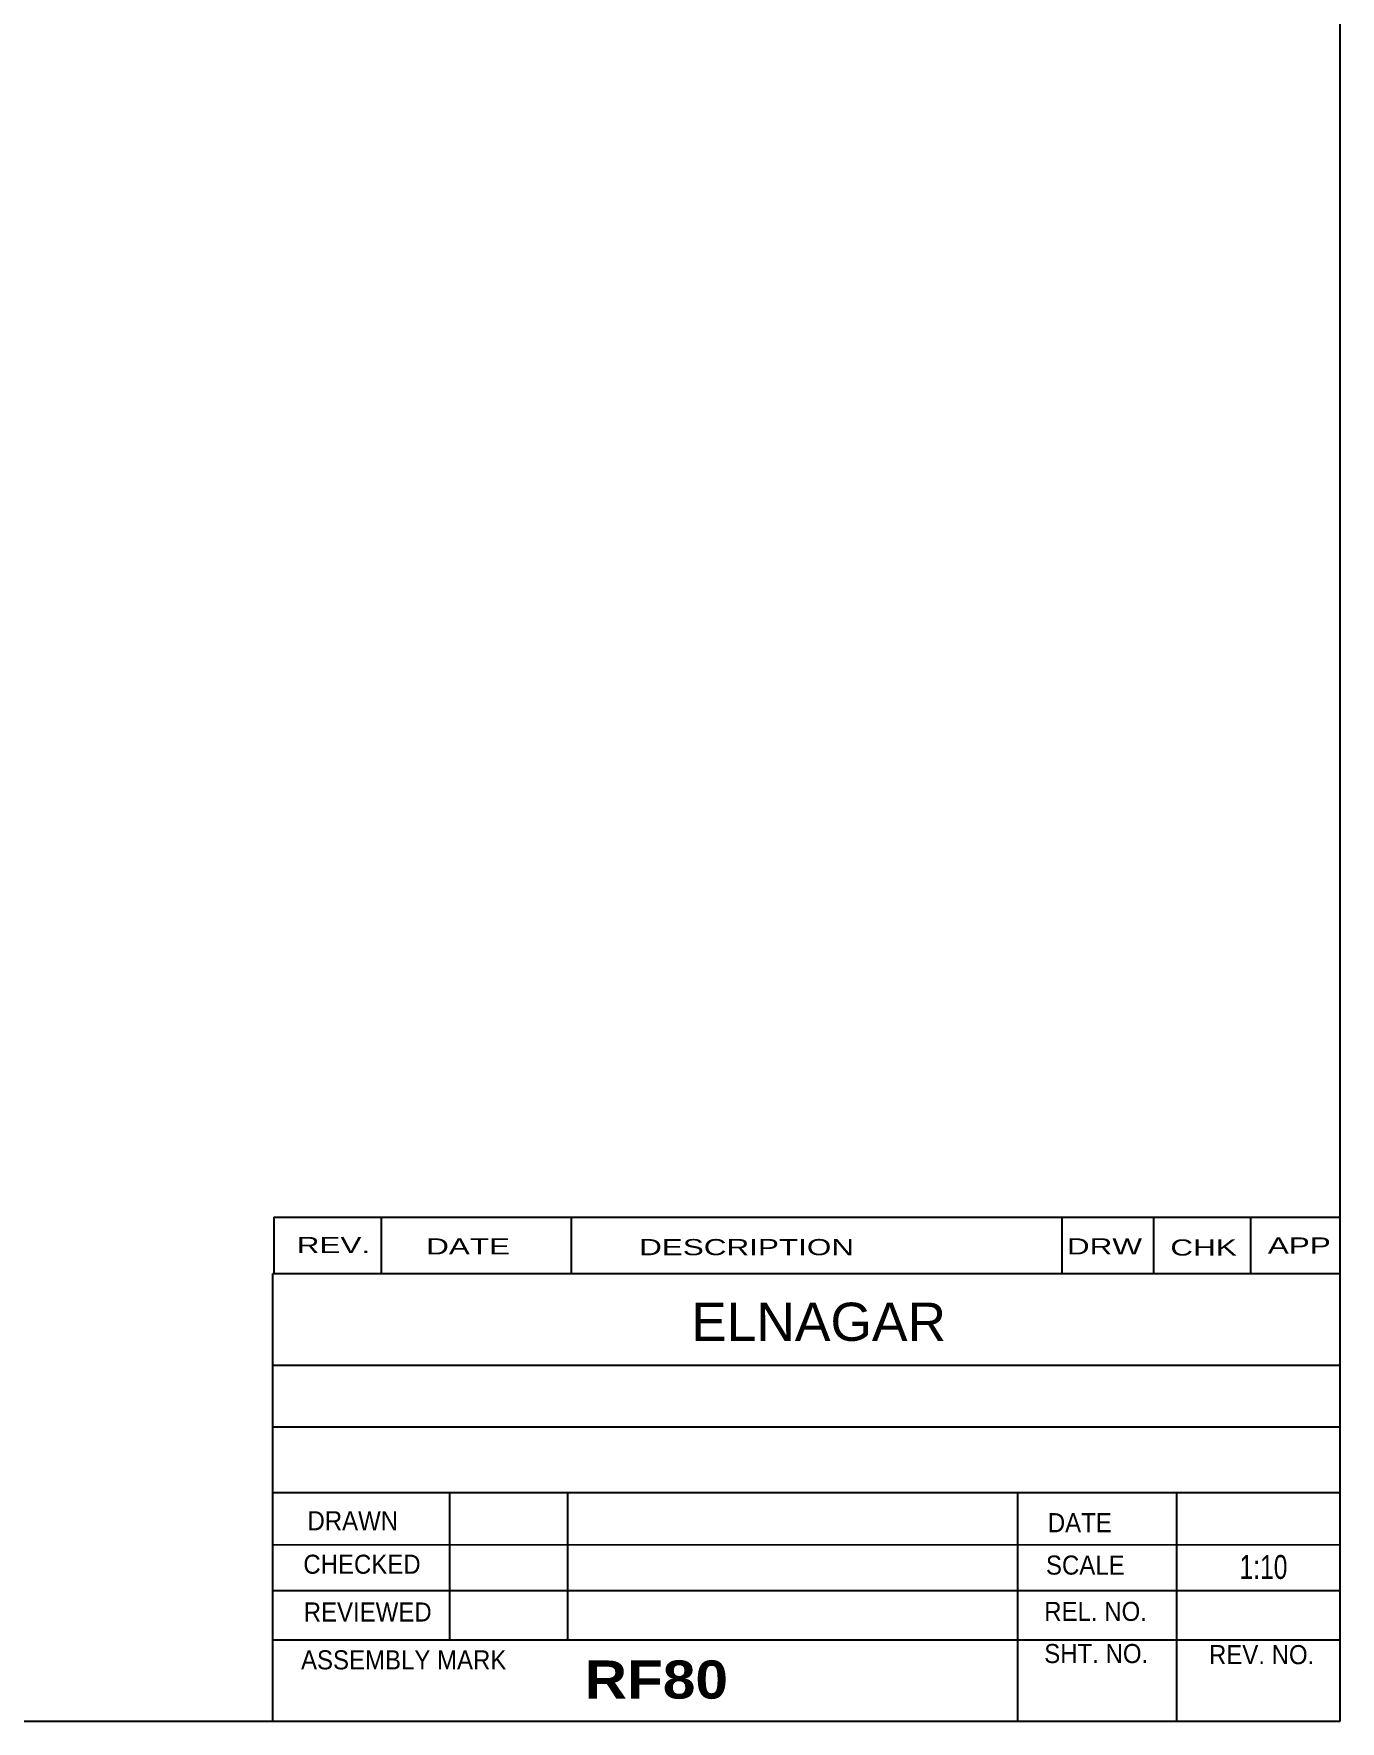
# Model space of a CAD drawing. Header units: millimetres. Extents: x -636 to -233, y -184 to 93.
# Drawn here: x -340.3 to -233.1, y -184.3 to -45.8 of the extents above; entities that cross this region are included whole.
import ezdxf

# ---------------------------------------------------------------- set-up
doc = ezdxf.new("R2010")
doc.units = ezdxf.units.MM
doc.styles.add('Arial', font='ARIAL.TTF', dxfattribs={"height": 0.2})
doc.styles.add('Arial Bold', font='ARIALBD.TTF', dxfattribs={"height": 0.2})
doc.styles.add('Arial Narrow', font='ARIALN.TTF', dxfattribs={"height": 0.2})

# ---------------------------------------------------------------- blocks, each defined once
blk = doc.blocks.new('Unknown-627019997-1200')
at = {"color": 5, "linetype": 'Continuous'}
for p, q in [((-233.12, -184.31), (-233.12, 92.69)), ((-633.12, -184.31), (-233.12, -184.31))]:
    blk.add_line(p, q, dxfattribs=at)
blk = doc.blocks.new('CBS_REVISION-627019997-8185')
at = {"color": 7, "linetype": 'Continuous'}
for p, q in [((-320.63, -142.92), (-320.63, -147.55)), ((-320.63, -142.93), (-233.13, -142.93)), ((-311.83, -142.92), (-311.83, -147.55)), ((-296.23, -142.92), (-296.23, -147.49)), ((-255.98, -142.92), (-255.98, -147.55)), ((-248.44, -142.92), (-248.44, -147.55)), ((-240.49, -142.93), (-240.49, -147.55)), ((-320.63, -147.55), (-233.13, -147.55))]:
    blk.add_line(p, q, dxfattribs=at)
at = {"color": 7, "style": 'Arial Narrow', "width": 1.7}
for s, height, p in [('REV.', 1.326, (-318.76, -145.88)), ('DATE', 1.326, (-308.14, -145.99)), ('DESCRIPTION', 1.3257, (-290.66, -146.05)), ('DRW', 1.326, (-255.55, -145.99)), ('CHK', 1.326, (-247.06, -146.08)), ('APP', 1.326, (-239.06, -145.92))]:
    blk.add_text(s, height=height, dxfattribs=at).set_placement(p)
blk = doc.blocks.new('CBS_NAME_BLOG-627019997-8184')
at = {"color": 7, "linetype": 'Continuous'}
for p, q in [((-320.71, -147.55), (-233.19, -147.55)), ((-320.71, -184.26), (-320.71, -147.56)), ((-320.71, -155.09), (-233.19, -155.09)), ((-320.64, -160.15), (-233.12, -160.15)), ((-320.71, -165.52), (-233.19, -165.52)), ((-306.19, -177.62), (-306.19, -165.52)), ((-296.5, -177.6), (-296.5, -165.53)), ((-259.59, -184.26), (-259.59, -165.53)), ((-246.54, -184.26), (-246.54, -165.52)), ((-320.7, -169.82), (-233.12, -169.8)), ((-320.71, -173.56), (-233.19, -173.56)), ((-320.71, -177.61), (-233.19, -177.61)), ((-320.71, -184.31), (-233.12, -184.31))]:
    blk.add_line(p, q, dxfattribs=at)
at = {"color": 3, "linetype": 'Continuous', "style": 'Arial'}
blk.add_text('ELNAGAR', height=3.133, dxfattribs=at).set_placement((-286.39, -153.08))
at = {"color": 3, "linetype": 'Continuous'}
for s, height, style, width, p in [('DRAWN', 1.566, 'Arial', 0.9, (-317.88, -168.63)), ('DATE', 1.566, 'Arial', 0.9, (-257.12, -168.79)), ('CHECKED', 1.566, 'Arial', 0.9, (-318.22, -172.2)), ('SCALE', 1.566, 'Arial', 0.9, (-257.27, -172.27)), ('1:10', 1.957, 'Arial Narrow', 0.9, (-241.38, -172.62)), ('REL. NO.', 1.566, 'Arial', 0.9, (-257.41, -176.07)), ('REVIEWED', 1.566, 'Arial', 0.9, (-318.19, -176.12)), ('ASSEMBLY MARK', 1.5663, 'Arial', 0.9, (-318.41, -180.05)), ('SHT. NO.', 1.566, 'Arial', 0.9, (-257.41, -179.53)), ('REV. NO.', 1.566, 'Arial', 0.9, (-243.89, -179.62)), ('RF80', 3.131, 'Arial Bold', 1.1, (-295.13, -182.45))]:
    blk.add_text(s, height=height, dxfattribs=dict(at, style=style, width=width)).set_placement(p)

msp = doc.modelspace()

# ---------------------------------------------------------------- block references
for name in ['Unknown-627019997-1200', 'CBS_REVISION-627019997-8185', 'CBS_NAME_BLOG-627019997-8184']:
    msp.add_blockref(name, (0, 0))

doc.saveas('drawing.dxf')
